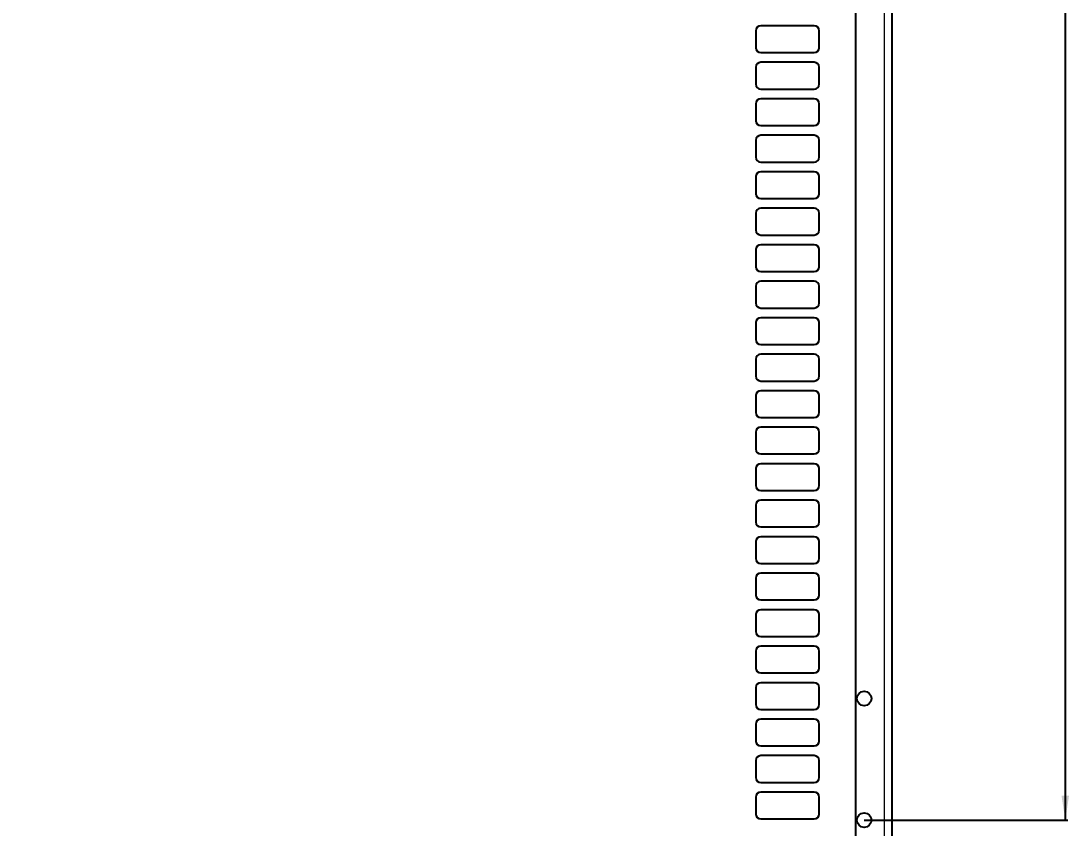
# Model space of a CAD drawing. Header units: millimetres. Extents: x -814 to 1058, y -456 to 1988.
# Drawn here: x -380.9 to 49.8, y -172.2 to 159.5 of the extents above; entities that cross this region are included whole.
import ezdxf

# ---------------------------------------------------------------- set-up
doc = ezdxf.new("R2010")
doc.units = ezdxf.units.MM
doc.layers.add('FORMAT', color=7, linetype='Continuous')
doc.styles.add('SLDTEXTSTYLE0', font='TXT', dxfattribs={"width": 0.75})
doc.dimstyles.new('SLDDIMSTYLE0', dxfattribs={"dimtxt": 20, "dimasz": 10, "dimexe": 0, "dimexo": 0.0625, "dimgap": 5, "dimtad": 2, "dimdec": 1, "dimrnd": 1e-09, "dimzin": 12, "dimdsep": 46, "dimtxsty": 'SLDTEXTSTYLE0', "dimsah": 1, "dimcen": 0.09, "dimadec": 0, "dimazin": 3, "dimtfac": 1, "dimtofl": 0, "dimtmove": 0, "dimatfit": 3, "dimfxl": 0, "dimfrac": 2, "dimtolj": 1, "dimtzin": 12, "dimarcsym": 0})

# ---------------------------------------------------------------- blocks, each defined once
blk = doc.blocks.new('_D_2')
at = {"layer": 'FORMAT'}
for p, q in [((-34.41, 1731.05), (49.23, 1731.05)), ((48.23, 1731.05), (48.23, -168.95)), ((-34.41, -168.95), (49.23, -168.95))]:
    blk.add_line(p, q, dxfattribs=at)
for points in [[(48.23, 1731.05), (46.69, 1721.05), (49.77, 1721.05)], [(48.23, -168.95), (49.77, -158.95), (46.69, -158.95)]]:
    blk.add_solid(points, dxfattribs=at)
at = {"layer": 'FORMAT', "insert": (22.45, 751.49), "char_height": 20, "attachment_point": 1, "rotation": 90, "style": 'SLDTEXTSTYLE0'}
blk.add_mtext('1900', dxfattribs=at)
blk = doc.blocks.new('_D_4')
at = {"layer": 'FORMAT'}
for p, q in [((-693.92, 781.04), (-693.92, -318.45)), ((-37.92, 781.04), (-37.92, -318.45)), ((-693.92, -317.45), (-37.92, -317.45))]:
    blk.add_line(p, q, dxfattribs=at)
for points in [[(-693.92, -317.45), (-683.92, -318.99), (-683.92, -315.91)], [(-37.92, -317.45), (-47.92, -315.91), (-47.92, -318.99)]]:
    blk.add_solid(points, dxfattribs=at)
at = {"layer": 'FORMAT', "insert": (-388.09, -291.67), "char_height": 20, "attachment_point": 1, "style": 'SLDTEXTSTYLE0'}
blk.add_mtext('656', dxfattribs=at)

msp = doc.modelspace()

# ---------------------------------------------------------------- linework, layer by layer
at = {"color": 8, "linetype": 'Continuous', "lineweight": 18}
msp.add_line((-26.02, -260.45), (-26.02, 1822.55), dxfattribs=at)
at = {"color": 7, "linetype": 'Continuous', "lineweight": 25}
for p, q in [((-22.92, -260.45), (-22.92, 1822.55)), ((-78.92, 155.55), (-78.92, 148.55)), ((-54.92, 157.55), (-76.92, 157.55)), ((-52.92, 148.55), (-52.92, 155.55)), ((-76.92, 146.55), (-54.92, 146.55)), ((-54.92, 142.55), (-76.92, 142.55)), ((-78.92, 140.55), (-78.92, 133.55)), ((-52.92, 133.55), (-52.92, 140.55)), ((-76.92, 131.55), (-54.92, 131.55)), ((-78.92, 125.55), (-78.92, 118.55)), ((-54.92, 127.55), (-76.92, 127.55)), ((-52.92, 118.55), (-52.92, 125.55)), ((-76.92, 116.55), (-54.92, 116.55)), ((-54.92, 112.55), (-76.92, 112.55)), ((-78.92, 110.55), (-78.92, 103.55)), ((-52.92, 103.55), (-52.92, 110.55)), ((-76.92, 101.55), (-54.92, 101.55)), ((-78.92, 95.55), (-78.92, 88.55)), ((-54.92, 97.55), (-76.92, 97.55)), ((-52.92, 88.55), (-52.92, 95.55)), ((-76.92, 86.55), (-54.92, 86.55)), ((-54.92, 82.55), (-76.92, 82.55)), ((-78.92, 80.55), (-78.92, 73.55)), ((-52.92, 73.55), (-52.92, 80.55)), ((-76.92, 71.55), (-54.92, 71.55)), ((-78.92, 65.55), (-78.92, 58.55)), ((-54.92, 67.55), (-76.92, 67.55)), ((-52.92, 58.55), (-52.92, 65.55)), ((-76.92, 56.55), (-54.92, 56.55)), ((-54.92, 52.55), (-76.92, 52.55)), ((-78.92, 50.55), (-78.92, 43.55)), ((-52.92, 43.55), (-52.92, 50.55)), ((-76.92, 41.55), (-54.92, 41.55)), ((-78.92, 35.55), (-78.92, 28.55)), ((-54.92, 37.55), (-76.92, 37.55)), ((-52.92, 28.55), (-52.92, 35.55)), ((-76.92, 26.55), (-54.92, 26.55)), ((-54.92, 22.55), (-76.92, 22.55)), ((-78.92, 20.55), (-78.92, 13.55)), ((-52.92, 13.55), (-52.92, 20.55)), ((-76.92, 11.55), (-54.92, 11.55)), ((-78.92, 5.55), (-78.92, -1.45)), ((-54.92, 7.55), (-76.92, 7.55)), ((-52.92, -1.45), (-52.92, 5.55)), ((-76.92, -3.45), (-54.92, -3.45)), ((-54.92, -7.45), (-76.92, -7.45)), ((-78.92, -9.45), (-78.92, -16.45)), ((-52.92, -16.45), (-52.92, -9.45)), ((-76.92, -18.45), (-54.92, -18.45)), ((-78.92, -24.45), (-78.92, -31.45)), ((-54.92, -22.45), (-76.92, -22.45)), ((-52.92, -31.45), (-52.92, -24.45)), ((-76.92, -33.45), (-54.92, -33.45)), ((-54.92, -37.45), (-76.92, -37.45)), ((-78.92, -39.45), (-78.92, -46.45)), ((-52.92, -46.45), (-52.92, -39.45)), ((-76.92, -48.45), (-54.92, -48.45)), ((-78.92, -54.45), (-78.92, -61.45)), ((-54.92, -52.45), (-76.92, -52.45)), ((-52.92, -61.45), (-52.92, -54.45)), ((-76.92, -63.45), (-54.92, -63.45)), ((-54.92, -67.45), (-76.92, -67.45)), ((-78.92, -69.45), (-78.92, -76.45)), ((-52.92, -76.45), (-52.92, -69.45)), ((-76.92, -78.45), (-54.92, -78.45)), ((-78.92, -84.45), (-78.92, -91.45)), ((-54.92, -82.45), (-76.92, -82.45)), ((-52.92, -91.45), (-52.92, -84.45)), ((-76.92, -93.45), (-54.92, -93.45)), ((-54.92, -97.45), (-76.92, -97.45)), ((-78.92, -99.45), (-78.92, -106.45)), ((-52.92, -106.45), (-52.92, -99.45)), ((-76.92, -108.45), (-54.92, -108.45)), ((-78.92, -114.45), (-78.92, -121.45)), ((-54.92, -112.45), (-76.92, -112.45)), ((-52.92, -121.45), (-52.92, -114.45)), ((-76.92, -123.45), (-54.92, -123.45)), ((-54.92, -127.45), (-76.92, -127.45)), ((-78.92, -129.45), (-78.92, -136.45)), ((-52.92, -136.45), (-52.92, -129.45)), ((-76.92, -138.45), (-54.92, -138.45)), ((-78.92, -144.45), (-78.92, -151.45)), ((-54.92, -142.45), (-76.92, -142.45)), ((-52.92, -151.45), (-52.92, -144.45)), ((-76.92, -153.45), (-54.92, -153.45)), ((-54.92, -157.45), (-76.92, -157.45)), ((-78.92, -159.45), (-78.92, -166.45)), ((-52.92, -166.45), (-52.92, -159.45)), ((-76.92, -168.45), (-54.92, -168.45))]:
    msp.add_line(p, q, dxfattribs=at)
for centre in [(-34.42, -118.95), (-34.42, -168.95)]:
    msp.add_circle(centre, 3, dxfattribs=at)
for centre, start, end in [((-76.92, 155.55), 90, 180), ((-54.92, 155.55), 0, 90), ((-76.92, 148.55), 180, 270), ((-54.92, 148.55), 270, 0), ((-76.92, 140.55), 90, 180), ((-54.92, 140.55), 0, 90), ((-76.92, 133.55), 180, 270), ((-54.92, 133.55), 270, 0), ((-76.92, 125.55), 90, 180), ((-54.92, 125.55), 0, 90), ((-76.92, 118.55), 180, 270), ((-54.92, 118.55), 270, 0), ((-76.92, 110.55), 90, 180), ((-54.92, 110.55), 0, 90), ((-76.92, 103.55), 180, 270), ((-54.92, 103.55), 270, 0), ((-76.92, 95.55), 90, 180), ((-54.92, 95.55), 0, 90), ((-76.92, 88.55), 180, 270), ((-54.92, 88.55), 270, 0), ((-76.92, 80.55), 90, 180), ((-54.92, 80.55), 0, 90), ((-76.92, 73.55), 180, 270), ((-54.92, 73.55), 270, 0), ((-76.92, 65.55), 90, 180), ((-54.92, 65.55), 0, 90), ((-76.92, 58.55), 180, 270), ((-54.92, 58.55), 270, 0), ((-76.92, 50.55), 90, 180), ((-54.92, 50.55), 0, 90), ((-76.92, 43.55), 180, 270), ((-54.92, 43.55), 270, 0), ((-76.92, 35.55), 90, 180), ((-54.92, 35.55), 0, 90), ((-76.92, 28.55), 180, 270), ((-54.92, 28.55), 270, 0), ((-76.92, 20.55), 90, 180), ((-54.92, 20.55), 0, 90), ((-76.92, 13.55), 180, 270), ((-54.92, 13.55), 270, 0), ((-76.92, 5.55), 90, 180), ((-54.92, 5.55), 0, 90), ((-76.92, -1.45), 180, 270), ((-54.92, -1.45), 270, 0), ((-76.92, -9.45), 90, 180), ((-54.92, -9.45), 0, 90), ((-76.92, -16.45), 180, 270), ((-54.92, -16.45), 270, 0), ((-76.92, -24.45), 90, 180), ((-54.92, -24.45), 0, 90), ((-76.92, -31.45), 180, 270), ((-54.92, -31.45), 270, 0), ((-76.92, -39.45), 90, 180), ((-54.92, -39.45), 0, 90), ((-76.92, -46.45), 180, 270), ((-54.92, -46.45), 270, 0), ((-76.92, -54.45), 90, 180), ((-54.92, -54.45), 0, 90), ((-76.92, -61.45), 180, 270), ((-54.92, -61.45), 270, 0), ((-76.92, -69.45), 90, 180), ((-54.92, -69.45), 0, 90), ((-76.92, -76.45), 180, 270), ((-54.92, -76.45), 270, 0), ((-76.92, -84.45), 90, 180), ((-54.92, -84.45), 0, 90), ((-76.92, -91.45), 180, 270), ((-54.92, -91.45), 270, 0), ((-76.92, -99.45), 90, 180), ((-54.92, -99.45), 0, 90), ((-76.92, -106.45), 180, 270), ((-54.92, -106.45), 270, 0), ((-76.92, -114.45), 90, 180), ((-54.92, -114.45), 0, 90), ((-76.92, -121.45), 180, 270), ((-54.92, -121.45), 270, 0), ((-76.92, -129.45), 90, 180), ((-54.92, -129.45), 0, 90), ((-76.92, -136.45), 180, 270), ((-54.92, -136.45), 270, 0), ((-76.92, -144.45), 90, 180), ((-54.92, -144.45), 0, 90), ((-76.92, -151.45), 180, 270), ((-54.92, -151.45), 270, 0), ((-76.92, -159.45), 90, 180), ((-54.92, -159.45), 0, 90), ((-76.92, -166.45), 180, 270), ((-54.92, -166.45), 270, 0)]:
    msp.add_arc(centre, 2, start, end, dxfattribs=at)

# ---------------------------------------------------------------- dimensions: what is measured, and where the dimension line sits
at = {"layer": 'FORMAT'}
for base, p1, p2, angle, picture, middle in [((48.23, -168.95), (-34.42, 1731.05), (-34.42, -168.95), 90, '_D_2', (48.23, 781.05)), ((-37.92, -317.45), (-693.92, 781.05), (-37.92, 781.05), 0, '_D_4', (-365.92, -317.45))]:
    dim = msp.add_linear_dim(base=base, p1=p1, p2=p2, angle=angle, dimstyle='SLDDIMSTYLE0', dxfattribs=at)
    dim.commit()
    dim.dimension.update_dxf_attribs({"geometry": picture, "text_midpoint": middle, "dimtype": 160})

doc.saveas('drawing.dxf')
